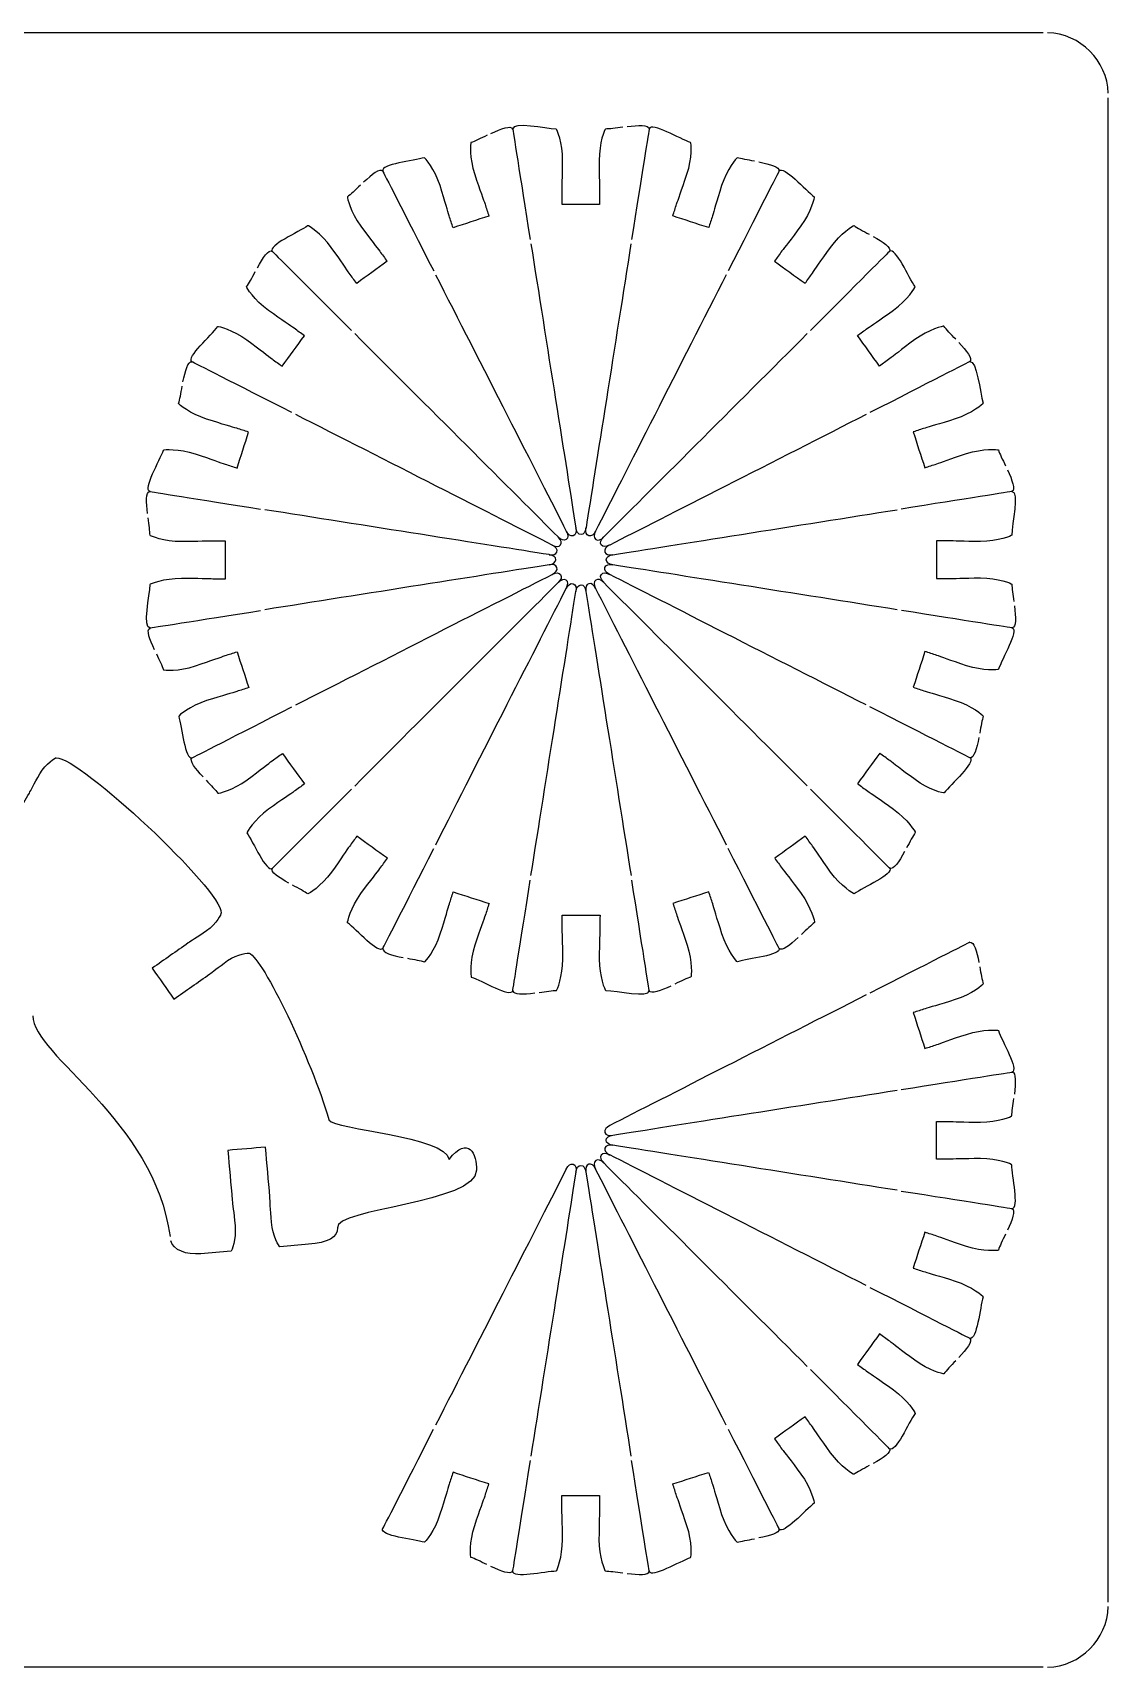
# Model space of a CAD drawing. Extents: x 185 to 405, y 96 to 364.
# Drawn here: x 320 to 405.5, y 233.7 to 363.7 of the extents above; entities that cross this region are included whole.
import ezdxf

# ---------------------------------------------------------------- set-up
doc = ezdxf.new("R2010")
doc.units = 0
doc.header["$MEASUREMENT"] = 0
doc.layers.add('DEFAULT', color=7, linetype='CONTINUOUS')

msp = doc.modelspace()

# ---------------------------------------------------------------- linework, layer by layer
at = {"layer": 'DEFAULT', "color": 1}
for points in [[(400.29, 363.67), (190.64, 363.67)], [(405.46, 238.84), (405.46, 358.5)], [(400.29, 233.67), (190.64, 233.67)]]:
    msp.add_lwpolyline(points, dxfattribs=at)
for points in [[(405.46, 358.85), (405.37, 361.47), (403.26, 363.58), (400.64, 363.67)], [(340.57, 333.46), (336.12, 335.73), (332.77, 337.43), (332.64, 337.5)], [(345.31, 303.52), (341.79, 299.99), (339.14, 297.34), (339.02, 297.22)], [(347.8, 290.85), (347.87, 290.98), (349.58, 294.33), (351.84, 298.78)], [(394.45, 291.33), (394.32, 291.27), (390.97, 289.56), (386.52, 287.29)], [(319.97, 285.49), (319.97, 282.36), (329.68, 277.15), (330.88, 267.93)], [(362.38, 273.3), (360.22, 269.06), (355.48, 259.77), (351.99, 252.92)], [(400.64, 233.67), (403.26, 233.76), (405.37, 235.87), (405.46, 238.5)]]:
    msp.add_open_spline(points, degree=3, dxfattribs=at)
for points, knots in [([(356.39, 355.65), (357.2, 356.03), (357.99, 356.34), (358.11, 356.01), (358.11, 356.01), (358.11, 356.01), (358.12, 356.01), (358.12, 356.01), (358.71, 352.25), (359.51, 347.22)], [0, 0, 0, 0, 1.01, 1.01, 1.01, 1.047402, 1.047402, 1.047402, 2.047402, 2.047402, 2.047402, 2.047402]), ([(366.87, 356.16), (366.32, 356.09), (365.79, 356.01), (365.49, 356.01), (365.43, 356.01), (364.99, 354.9), (364.99, 353.51), (364.99, 352.13), (365.03, 351.36), (365.03, 351.01), (365.03, 350.68), (365.03, 350.35), (365.03, 350.01), (364.03, 350.01), (363.04, 350.01), (362.04, 350.01), (362.04, 350.35), (362.04, 350.68), (362.04, 351.01), (362.04, 351.36), (362.09, 352.13), (362.09, 353.51), (362.09, 354.9), (361.64, 356.01), (361.58, 356.01), (360.72, 356.01), (358.12, 356.63), (358.11, 356.01)], [0, 0, 0, 0, 1.000546, 1.000546, 1.000546, 2.001091, 2.001091, 2.001091, 3.001637, 3.001637, 3.001637, 5.833181, 5.833181, 5.833181, 14.337819, 14.337819, 14.337819, 17.169363, 17.169363, 17.169363, 18.169909, 18.169909, 18.169909, 19.170454, 19.170454, 19.170454, 20.171, 20.171, 20.171, 20.171]), ([(367.22, 356.21), (368.1, 356.31), (368.94, 356.37), (368.96, 356.02), (368.96, 356.02), (368.96, 356.02), (368.97, 356.02), (368.97, 356.02), (368.37, 352.26), (367.57, 347.23)], [0, 0, 0, 0, 1, 1, 1, 1.052825, 1.052825, 1.052825, 2.052825, 2.052825, 2.052825, 2.052825]), ([(377.34, 353.45), (376.79, 353.55), (376.27, 353.64), (375.98, 353.73), (375.91, 353.73), (375.15, 352.81), (374.73, 351.51), (374.3, 350.2), (374.11, 349.45), (374, 349.12), (373.9, 348.8), (373.8, 348.48), (373.7, 348.17), (372.74, 348.48), (371.79, 348.79), (370.84, 349.1), (370.94, 349.41), (371.05, 349.73), (371.15, 350.04), (371.26, 350.37), (371.54, 351.09), (371.97, 352.41), (372.4, 353.72), (372.32, 354.92), (372.26, 354.94), (371.44, 355.21), (369.17, 356.59), (368.96, 356.02)], [0, 0, 0, 0, 1.001201, 1.001201, 1.001201, 2.002402, 2.002402, 2.002402, 3.003602, 3.003602, 3.003602, 5.832926, 5.832926, 5.832926, 14.350546, 14.350546, 14.350546, 17.184227, 17.184227, 17.184227, 18.185428, 18.185428, 18.185428, 19.186629, 19.186629, 19.186629, 20.18783, 20.18783, 20.18783, 20.18783]), ([(356.08, 355.51), (355.58, 355.27), (355.1, 355.03), (354.8, 354.93), (354.75, 354.92), (354.67, 353.72), (355.1, 352.4), (355.53, 351.09), (355.81, 350.37), (355.92, 350.04), (356.02, 349.72), (356.13, 349.41), (356.23, 349.09), (355.28, 348.78), (354.33, 348.47), (353.38, 348.16), (353.28, 348.48), (353.17, 348.8), (353.07, 349.11), (352.96, 349.44), (352.77, 350.19), (352.35, 351.51), (351.92, 352.82), (351.15, 353.75), (351.09, 353.73), (350.27, 353.46), (347.61, 353.24), (347.79, 352.66)], [0, 0, 0, 0, 1.000496, 1.000496, 1.000496, 2.000992, 2.000992, 2.000992, 3.001489, 3.001489, 3.001489, 5.830081, 5.830081, 5.830081, 14.328767, 14.328767, 14.328767, 17.161405, 17.161405, 17.161405, 18.161901, 18.161901, 18.161901, 19.162398, 19.162398, 19.162398, 20.162894, 20.162894, 20.162894, 20.162894]), ([(347.79, 352.66), (347.79, 352.66), (347.79, 352.66), (347.79, 352.66), (347.79, 352.65), (347.79, 352.65), (347.79, 352.65), (347.79, 352.65), (347.79, 352.65), (347.79, 352.66), (347.79, 352.66), (347.79, 352.66), (347.79, 352.66), (347.57, 352.93), (346.92, 352.39), (346.27, 351.78)], [0, 0, 0, 0, 0.01, 0.01, 0.01, 0.024866, 0.024866, 0.024866, 0.039008, 0.039008, 0.039008, 0.049008, 0.049008, 0.049008, 1.049008, 1.049008, 1.049008, 1.049008]), ([(347.79, 352.66), (347.79, 352.66), (349.52, 349.27), (351.84, 344.73), (351.84, 344.73), (351.84, 344.73), (351.84, 344.73)], [0, 0, 0, 0, 1, 1, 1, 1.01, 1.01, 1.01, 1.01]), ([(377.69, 353.39), (378.56, 353.22), (379.37, 353), (379.28, 352.67), (379.28, 352.67), (379.28, 352.66), (379.29, 352.66), (379.29, 352.66), (377.56, 349.27), (375.25, 344.73)], [0, 0, 0, 0, 1.01, 1.01, 1.01, 1.051, 1.051, 1.051, 2.051, 2.051, 2.051, 2.051]), ([(379.28, 352.67), (379.66, 353.15), (381.39, 351.13), (382.09, 350.62), (382.14, 350.59), (381.84, 349.42), (381.03, 348.31), (380.22, 347.19), (379.72, 346.59), (379.52, 346.31), (379.32, 346.04), (379.13, 345.77), (378.93, 345.5), (379.74, 344.91), (380.55, 344.33), (381.36, 343.74), (381.56, 344.01), (381.75, 344.28), (381.95, 344.55), (382.15, 344.83), (382.56, 345.48), (383.38, 346.6), (384.19, 347.72), (385.21, 348.36), (385.25, 348.33), (385.5, 348.15), (385.97, 347.9), (386.46, 347.64)], [0, 0, 0, 0, 1.001198, 1.001198, 1.001198, 2.002396, 2.002396, 2.002396, 3.003594, 3.003594, 3.003594, 5.835356, 5.835356, 5.835356, 14.343227, 14.343227, 14.343227, 17.174179, 17.174179, 17.174179, 18.175376, 18.175376, 18.175376, 19.176574, 19.176574, 19.176574, 20.177772, 20.177772, 20.177772, 20.177772]), ([(346.01, 351.55), (345.61, 351.16), (345.23, 350.79), (344.98, 350.61), (344.94, 350.58), (345.23, 349.41), (346.04, 348.29), (346.86, 347.18), (347.35, 346.58), (347.55, 346.3), (347.75, 346.03), (347.94, 345.76), (348.14, 345.49), (347.33, 344.9), (346.52, 344.32), (345.72, 343.73), (345.52, 344), (345.32, 344.27), (345.13, 344.54), (344.93, 344.82), (344.51, 345.47), (343.7, 346.59), (342.89, 347.71), (341.87, 348.35), (341.82, 348.32), (341.12, 347.8), (338.66, 346.77), (339.01, 346.27)], [0, 0, 0, 0, 1.000702, 1.000702, 1.000702, 2.001403, 2.001403, 2.001403, 3.002105, 3.002105, 3.002105, 5.832464, 5.832464, 5.832464, 14.329417, 14.329417, 14.329417, 17.165661, 17.165661, 17.165661, 18.166363, 18.166363, 18.166363, 19.167064, 19.167064, 19.167064, 20.167766, 20.167766, 20.167766, 20.167766]), ([(386.77, 347.47), (387.55, 347.04), (388.26, 346.58), (388.06, 346.29), (388.06, 346.29), (388.06, 346.29), (388.07, 346.28), (388.07, 346.28), (385.38, 343.59), (381.78, 339.99)], [0, 0, 0, 0, 1.019, 1.019, 1.019, 1.050932, 1.050932, 1.050932, 2.050932, 2.050932, 2.050932, 2.050932]), ([(337.83, 344.98), (338.26, 345.76), (338.72, 346.47), (339.01, 346.28), (339.01, 346.28), (341.71, 343.59), (345.31, 339.99)], [0, 0, 0, 0, 1.042454, 1.042454, 1.042454, 2.042454, 2.042454, 2.042454, 2.042454]), ([(359.57, 346.88), (360.77, 339.29), (362.4, 328.99), (363.14, 324.29), (363.19, 323.99), (363.14, 323.72), (362.92, 323.66), (362.73, 323.59), (362.54, 323.75), (362.4, 324), (362.4, 324), (362.4, 324), (362.39, 324.01), (362.39, 324.02), (362.38, 324.03), (362.38, 324.04)], [0, 0, 0, 0, 1, 1, 1, 2, 2, 2, 3.014142, 3.014142, 3.014142, 4.028284, 4.028284, 4.028284, 5.028284, 5.028284, 5.028284, 5.028284]), ([(367.52, 346.88), (366.32, 339.29), (364.7, 328.99), (363.95, 324.29), (363.94, 324.27), (363.94, 324.26), (363.94, 324.25), (363.94, 324.24), (363.94, 324.24), (363.94, 324.24), (363.88, 323.96), (363.75, 323.76), (363.55, 323.76), (363.32, 323.76), (363.19, 323.99), (363.14, 324.29)], [0, 0, 0, 0, 1, 1, 1, 2, 2, 2, 3, 3, 3, 4, 4, 4, 5, 5, 5, 5]), ([(393.34, 339.29), (392.95, 339.69), (392.58, 340.07), (392.4, 340.32), (392.37, 340.36), (391.2, 340.07), (390.08, 339.26), (388.97, 338.44), (388.37, 337.95), (388.09, 337.75), (387.82, 337.55), (387.55, 337.35), (387.28, 337.16), (386.69, 337.97), (386.11, 338.78), (385.52, 339.59), (385.79, 339.78), (386.06, 339.98), (386.33, 340.17), (386.61, 340.38), (387.26, 340.79), (388.38, 341.6), (389.5, 342.41), (390.14, 343.43), (390.11, 343.48), (389.59, 344.18), (388.57, 346.64), (388.06, 346.29)], [0, 0, 0, 0, 1.000942, 1.000942, 1.000942, 2.001885, 2.001885, 2.001885, 3.002827, 3.002827, 3.002827, 5.838944, 5.838944, 5.838944, 14.346042, 14.346042, 14.346042, 17.177082, 17.177082, 17.177082, 18.178024, 18.178024, 18.178024, 19.178967, 19.178967, 19.178967, 20.179909, 20.179909, 20.179909, 20.179909]), ([(332.63, 337.49), (332.16, 337.87), (334.17, 339.6), (334.67, 340.3), (334.71, 340.35), (335.88, 340.05), (337, 339.24), (338.11, 338.43), (338.71, 337.93), (338.99, 337.73), (339.26, 337.53), (339.53, 337.34), (339.8, 337.14), (340.38, 337.95), (340.97, 338.76), (341.56, 339.57), (341.29, 339.77), (341.02, 339.96), (340.75, 340.16), (340.47, 340.36), (339.82, 340.77), (338.7, 341.59), (337.58, 342.4), (336.94, 343.42), (336.97, 343.46), (337.15, 343.71), (337.4, 344.18), (337.66, 344.67)], [0, 0, 0, 0, 1.001439, 1.001439, 1.001439, 2.002878, 2.002878, 2.002878, 3.004316, 3.004316, 3.004316, 5.83676, 5.83676, 5.83676, 14.35315, 14.35315, 14.35315, 17.186181, 17.186181, 17.186181, 18.18762, 18.18762, 18.18762, 19.189059, 19.189059, 19.189059, 20.190498, 20.190498, 20.190498, 20.190498]), ([(351.99, 344.42), (355.48, 337.57), (360.22, 328.29), (362.38, 324.04), (362.39, 324.03), (362.39, 324.02), (362.4, 324.01), (362.4, 324), (362.4, 324), (362.4, 324), (362.52, 323.74), (362.54, 323.49), (362.37, 323.37), (362.2, 323.26), (361.99, 323.34), (361.79, 323.51), (361.78, 323.52), (361.77, 323.52), (361.76, 323.53), (361.75, 323.54), (361.74, 323.55), (361.73, 323.57)], [0, 0, 0, 0, 1, 1, 1, 2, 2, 2, 3.014142, 3.014142, 3.014142, 4.014142, 4.014142, 4.014142, 5.014142, 5.014142, 5.014142, 6.028284, 6.028284, 6.028284, 7.028284, 7.028284, 7.028284, 7.028284]), ([(375.09, 344.42), (371.6, 337.57), (366.88, 328.29), (364.71, 324.04), (364.71, 324.03), (364.7, 324.02), (364.7, 324.02), (364.56, 323.76), (364.37, 323.59), (364.16, 323.66), (363.97, 323.72), (363.91, 323.96), (363.94, 324.24), (363.94, 324.24), (363.94, 324.24), (363.94, 324.25), (363.94, 324.26), (363.94, 324.27), (363.94, 324.29)], [0, 0, 0, 0, 1.01, 1.01, 1.01, 2.01, 2.01, 2.01, 3.01, 3.01, 3.01, 4.01, 4.01, 4.01, 5.01, 5.01, 5.01, 6.01, 6.01, 6.01, 6.01]), ([(361.26, 322.92), (361.53, 322.78), (361.8, 322.75), (361.93, 322.93), (362.05, 323.1), (361.97, 323.31), (361.79, 323.51), (361.78, 323.52), (361.77, 323.52), (361.77, 323.53), (361.76, 323.54), (361.75, 323.55), (361.73, 323.57), (358.36, 326.94), (350.99, 334.31), (345.56, 339.74)], [0, 0, 0, 0, 1, 1, 1, 2, 2, 2, 3, 3, 3, 4, 4, 4, 5, 5, 5, 5]), ([(364.71, 324.04), (364.57, 323.77), (364.54, 323.51), (364.72, 323.37), (364.9, 323.24), (365.14, 323.35), (365.36, 323.57), (368.73, 326.94), (376.1, 334.31), (381.53, 339.74)], [0, 0, 0, 0, 1, 1, 1, 2, 2, 2, 3, 3, 3, 3]), ([(393.58, 339.03), (394.19, 338.38), (394.72, 337.73), (394.45, 337.51), (394.45, 337.51), (391.06, 335.78), (386.52, 333.46)], [0, 0, 0, 0, 1.037038, 1.037038, 1.037038, 2.037038, 2.037038, 2.037038, 2.037038]), ([(331.91, 335.9), (332.08, 336.76), (332.3, 337.58), (332.63, 337.49), (332.63, 337.5), (332.64, 337.49), (332.64, 337.5)], [0, 0, 0, 0, 1.026872, 1.026872, 1.026872, 2.039355, 2.039355, 2.039355, 2.039355]), ([(394.45, 337.51), (395.03, 337.68), (395.25, 335.03), (395.52, 334.21), (395.54, 334.15), (394.61, 333.38), (393.3, 332.96), (391.98, 332.53), (391.23, 332.34), (390.9, 332.23), (390.59, 332.13), (390.27, 332.03), (389.96, 331.92), (390.26, 330.97), (390.57, 330.02), (390.88, 329.07), (391.2, 329.17), (391.51, 329.28), (391.83, 329.38), (392.16, 329.49), (392.88, 329.77), (394.19, 330.2), (395.51, 330.62), (396.71, 330.54), (396.73, 330.49), (396.82, 330.2), (397.06, 329.72), (397.3, 329.22)], [0, 0, 0, 0, 1.001042, 1.001042, 1.001042, 2.002083, 2.002083, 2.002083, 3.003125, 3.003125, 3.003125, 5.832307, 5.832307, 5.832307, 14.344533, 14.344533, 14.344533, 17.177452, 17.177452, 17.177452, 18.178494, 18.178494, 18.178494, 19.179536, 19.179536, 19.179536, 20.180577, 20.180577, 20.180577, 20.180577]), ([(329.28, 327.17), (328.69, 327.36), (330.09, 329.65), (330.36, 330.47), (330.37, 330.53), (331.58, 330.61), (332.89, 330.18), (334.21, 329.75), (334.92, 329.47), (335.26, 329.36), (335.57, 329.26), (335.89, 329.15), (336.21, 329.05), (336.51, 330), (336.82, 330.95), (337.13, 331.91), (336.81, 332.01), (336.5, 332.11), (336.18, 332.21), (335.85, 332.32), (335.1, 332.51), (333.79, 332.94), (332.48, 333.36), (331.56, 334.12), (331.56, 334.19), (331.66, 334.48), (331.75, 335), (331.85, 335.55)], [0, 0, 0, 0, 1, 1, 1, 2, 2, 2, 3, 3, 3, 5.830283, 5.830283, 5.830283, 14.333958, 14.333958, 14.333958, 17.161148, 17.161148, 17.161148, 18.161148, 18.161148, 18.161148, 19.161148, 19.161148, 19.161148, 20.161148, 20.161148, 20.161148, 20.161148]), ([(361.01, 322.15), (361.31, 322.11), (361.57, 322.16), (361.64, 322.37), (361.71, 322.58), (361.53, 322.78), (361.26, 322.92), (357.02, 325.09), (347.73, 329.81), (340.88, 333.3)], [0, 0, 0, 0, 1, 1, 1, 2, 2, 2, 3, 3, 3, 3]), ([(386.21, 333.3), (379.36, 329.81), (370.08, 325.08), (365.83, 322.92), (365.82, 322.92), (365.82, 322.91), (365.8, 322.91), (365.54, 322.78), (365.29, 322.75), (365.16, 322.93), (365.03, 323.11), (365.14, 323.35), (365.36, 323.57)], [0, 0, 0, 0, 1.01, 1.01, 1.01, 3.01, 3.01, 3.01, 4.01, 4.01, 4.01, 5.01, 5.01, 5.01, 5.01]), ([(397.44, 328.91), (397.82, 328.1), (398.13, 327.31), (397.8, 327.18), (397.8, 327.18), (394.04, 326.59), (389.01, 325.79)], [0, 0, 0, 0, 1.038008, 1.038008, 1.038008, 2.038008, 2.038008, 2.038008, 2.038008]), ([(329.09, 325.43), (328.99, 326.31), (328.93, 327.15), (329.28, 327.17), (329.28, 327.17), (329.28, 327.17), (329.28, 327.18), (329.28, 327.18), (333.04, 326.58), (338.08, 325.78)], [0, 0, 0, 0, 1, 1, 1, 1.052259, 1.052259, 1.052259, 2.052259, 2.052259, 2.052259, 2.052259]), ([(397.8, 327.19), (398.42, 327.19), (397.8, 324.58), (397.8, 323.72), (397.8, 323.66), (396.69, 323.21), (395.3, 323.21), (393.92, 323.21), (393.15, 323.26), (392.8, 323.26), (392.47, 323.26), (392.14, 323.26), (391.8, 323.26), (391.8, 322.26), (391.8, 321.26), (391.8, 320.26), (392.14, 320.26), (392.47, 320.26), (392.8, 320.26), (393.15, 320.26), (393.92, 320.31), (395.3, 320.31), (396.69, 320.31), (397.8, 319.86), (397.8, 319.81), (397.8, 319.51), (397.88, 318.98), (397.95, 318.43)], [0, 0, 0, 0, 1, 1, 1, 2, 2, 2, 3, 3, 3, 5.829, 5.829, 5.829, 14.329, 14.329, 14.329, 17.158, 17.158, 17.158, 18.158, 18.158, 18.158, 19.158, 19.158, 19.158, 20.158, 20.158, 20.158, 20.158]), ([(329.29, 316.32), (328.67, 316.34), (329.29, 318.93), (329.29, 319.79), (329.29, 319.85), (330.41, 320.29), (331.79, 320.29), (333.17, 320.29), (333.94, 320.25), (334.29, 320.25), (334.62, 320.25), (334.96, 320.25), (335.29, 320.25), (335.29, 321.25), (335.29, 322.24), (335.29, 323.24), (334.96, 323.24), (334.62, 323.24), (334.29, 323.24), (333.94, 323.24), (333.17, 323.2), (331.79, 323.2), (330.41, 323.2), (329.29, 323.64), (329.29, 323.7), (329.29, 324.01), (329.21, 324.53), (329.14, 325.08)], [0, 0, 0, 0, 1.000992, 1.000992, 1.000992, 2.001984, 2.001984, 2.001984, 3.002976, 3.002976, 3.002976, 5.835784, 5.835784, 5.835784, 14.344216, 14.344216, 14.344216, 17.177024, 17.177024, 17.177024, 18.178016, 18.178016, 18.178016, 19.179008, 19.179008, 19.179008, 20.18, 20.18, 20.18, 20.18]), ([(361.01, 321.35), (361.31, 321.4), (361.55, 321.53), (361.55, 321.76), (361.55, 321.97), (361.33, 322.09), (361.06, 322.15), (361.04, 322.15), (361.03, 322.15), (361.01, 322.16), (356.31, 322.91), (346.01, 324.53), (338.42, 325.73)], [0, 0, 0, 0, 1, 1, 1, 2, 2, 2, 3, 3, 3, 4, 4, 4, 4]), ([(365.83, 322.92), (365.82, 322.92), (365.82, 322.91), (365.8, 322.91), (365.55, 322.77), (365.38, 322.58), (365.45, 322.37), (365.51, 322.17), (365.75, 322.11), (366.04, 322.15), (366.05, 322.15), (366.06, 322.15), (366.08, 322.15), (370.79, 322.9), (381.08, 324.53), (388.67, 325.73)], [0, 0, 0, 0, 2, 2, 2, 3, 3, 3, 4, 4, 4, 5, 5, 5, 6, 6, 6, 6]), ([(361.26, 320.59), (361.53, 320.73), (361.71, 320.92), (361.64, 321.14), (361.57, 321.35), (361.31, 321.4), (361.01, 321.35), (356.3, 320.61), (346.01, 318.98), (338.42, 317.78)], [0, 0, 0, 0, 1, 1, 1, 2, 2, 2, 3, 3, 3, 3]), ([(386.21, 310.21), (379.36, 313.69), (370.08, 318.42), (365.83, 320.59), (365.82, 320.59), (365.81, 320.6), (365.8, 320.61), (365.55, 320.74), (365.38, 320.93), (365.45, 321.14), (365.52, 321.35), (365.78, 321.4), (366.08, 321.35)], [0, 0, 0, 0, 1, 1, 1, 2.01, 2.01, 2.01, 3.01, 3.01, 3.01, 4.01, 4.01, 4.01, 4.01]), ([(388.67, 317.78), (381.08, 318.98), (370.79, 320.61), (366.08, 321.35), (365.78, 321.4), (365.55, 321.53), (365.55, 321.76), (365.55, 321.98), (365.78, 322.11), (366.08, 322.16)], [0, 0, 0, 0, 1, 1, 1, 2, 2, 2, 3, 3, 3, 3]), ([(340.88, 310.21), (347.73, 313.69), (357.01, 318.43), (361.26, 320.59), (361.27, 320.6), (361.28, 320.61), (361.3, 320.61), (361.56, 320.73), (361.8, 320.75), (361.93, 320.58), (362.06, 320.4), (361.95, 320.16), (361.73, 319.94)], [0, 0, 0, 0, 1, 1, 1, 2, 2, 2, 3, 3, 3, 4, 4, 4, 4]), ([(362.38, 319.47), (362.52, 319.74), (362.55, 320.01), (362.37, 320.14), (362.19, 320.26), (361.96, 320.16), (361.75, 319.96), (361.74, 319.95), (361.74, 319.95), (361.73, 319.94), (358.36, 316.57), (350.99, 309.2), (345.56, 303.76)], [0, 0, 0, 0, 1, 1, 1, 2, 2, 2, 3.01, 3.01, 3.01, 4.01, 4.01, 4.01, 4.01]), ([(352, 299.09), (355.48, 305.94), (360.21, 315.23), (362.38, 319.47), (362.38, 319.48), (362.39, 319.49), (362.4, 319.5), (362.53, 319.76), (362.72, 319.92), (362.93, 319.85), (363.14, 319.78), (363.19, 319.52), (363.14, 319.22)], [0, 0, 0, 0, 1, 1, 1, 2.009, 2.009, 2.009, 3.009, 3.009, 3.009, 4.009, 4.009, 4.009, 4.009]), ([(364.71, 319.47), (364.57, 319.74), (364.38, 319.92), (364.16, 319.85), (363.97, 319.79), (363.91, 319.56), (363.94, 319.28), (363.94, 319.28), (363.94, 319.27), (363.94, 319.27), (363.94, 319.25), (363.94, 319.24), (363.94, 319.22), (364.69, 314.51), (366.32, 304.22), (367.53, 296.63)], [0, 0, 0, 0, 1, 1, 1, 2, 2, 2, 3, 3, 3, 4, 4, 4, 5, 5, 5, 5]), ([(365.36, 319.94), (365.14, 320.16), (364.9, 320.27), (364.72, 320.14), (364.54, 320.01), (364.57, 319.74), (364.71, 319.47), (366.87, 315.22), (371.6, 305.94), (375.09, 299.09)], [0, 0, 0, 0, 1, 1, 1, 2, 2, 2, 3, 3, 3, 3]), ([(381.53, 303.77), (376.1, 309.2), (368.73, 316.57), (365.36, 319.94), (365.34, 319.96), (365.32, 319.98), (365.31, 320), (365.13, 320.2), (365.04, 320.42), (365.17, 320.58), (365.3, 320.76), (365.56, 320.73), (365.83, 320.59)], [0, 0, 0, 0, 1.01, 1.01, 1.01, 2.01, 2.01, 2.01, 3.01, 3.01, 3.01, 4.01, 4.01, 4.01, 4.01]), ([(359.57, 296.63), (360.77, 304.22), (362.4, 314.52), (363.14, 319.22), (363.19, 319.52), (363.32, 319.76), (363.55, 319.76), (363.75, 319.76), (363.88, 319.55), (363.94, 319.28), (363.94, 319.28), (363.94, 319.27), (363.94, 319.27), (363.94, 319.25), (363.94, 319.24), (363.95, 319.22)], [0, 0, 0, 0, 1, 1, 1, 2, 2, 2, 3, 3, 3, 4, 4, 4, 5, 5, 5, 5]), ([(329.64, 314.6), (329.27, 315.41), (328.96, 316.19), (329.29, 316.32), (329.29, 316.32), (329.29, 316.32), (329.28, 316.33), (329.28, 316.33), (333.04, 316.92), (338.08, 317.72)], [0, 0, 0, 0, 1.019, 1.019, 1.019, 1.061426, 1.061426, 1.061426, 2.061426, 2.061426, 2.061426, 2.061426]), ([(398, 318.08), (398.1, 317.2), (398.16, 316.36), (397.81, 316.34), (397.81, 316.34), (397.81, 316.34), (397.81, 316.33), (397.81, 316.33), (394.05, 316.93), (389.02, 317.72)], [0, 0, 0, 0, 1, 1, 1, 1.051361, 1.051361, 1.051361, 2.051361, 2.051361, 2.051361, 2.051361]), ([(397.81, 316.34), (398.39, 316.15), (397, 313.86), (396.74, 313.04), (396.71, 312.98), (395.51, 312.9), (394.2, 313.33), (392.88, 313.76), (392.16, 314.04), (391.84, 314.15), (391.52, 314.25), (391.2, 314.35), (390.89, 314.46), (390.58, 313.51), (390.27, 312.56), (389.96, 311.61), (390.27, 311.5), (390.59, 311.4), (390.91, 311.3), (391.24, 311.19), (391.99, 311), (393.3, 310.57), (394.6, 310.15), (395.52, 309.39), (395.52, 309.32), (395.43, 309.03), (395.34, 308.51), (395.24, 307.96)], [0, 0, 0, 0, 1, 1, 1, 2, 2, 2, 3, 3, 3, 5.827189, 5.827189, 5.827189, 14.324442, 14.324442, 14.324442, 17.15068, 17.15068, 17.15068, 18.15068, 18.15068, 18.15068, 19.15068, 19.15068, 19.15068, 20.15068, 20.15068, 20.15068, 20.15068]), ([(257.96, 267.6), (257.8, 266.72), (257.26, 266.5), (255.19, 266.68), (248.51, 267.26), (241.84, 267.85), (235.17, 268.43), (233.94, 271.9), (245.01, 270.33), (246.16, 272.83), (247.21, 275.11), (245.3, 278.04), (246.16, 278.95), (246.18, 279.01), (247.07, 279.16), (247.98, 278.83), (248.89, 278.5), (249.38, 278.26), (249.61, 278.18), (250.7, 277.79), (251.8, 277.39), (252.89, 276.99), (253.24, 277.93), (253.58, 278.87), (253.92, 279.81), (252.82, 280.21), (251.73, 280.6), (250.63, 281), (250.41, 281.08), (249.88, 281.22), (248.97, 281.55), (248.06, 281.88), (247.47, 282.57), (247.5, 282.63), (247.08, 284.42), (255.63, 297.68), (257.42, 297.89), (257.46, 297.93), (258.33, 297.69), (259.01, 297.01), (259.7, 296.32), (260.05, 295.91), (260.22, 295.74), (261.04, 294.91), (261.87, 294.09), (262.69, 293.27), (263.4, 293.97), (264.11, 294.68), (264.81, 295.39), (263.99, 296.21), (263.16, 297.04), (262.34, 297.86), (262.17, 298.03), (261.75, 298.38), (261.06, 299.06), (260.38, 299.75), (260.14, 300.61), (260.18, 300.65), (260.55, 302.46), (273.9, 310.97), (275.62, 310.42), (275.67, 310.44), (276.36, 309.86), (276.69, 308.95), (277.02, 308.04), (277.16, 307.51), (277.24, 307.29), (277.64, 306.19), (278.04, 305.1), (278.44, 304), (279.38, 304.34), (280.32, 304.68), (281.26, 305.03), (280.86, 306.12), (280.46, 307.22), (280.06, 308.31), (279.98, 308.54), (279.75, 309.03), (279.41, 309.94), (279.08, 310.85), (279.23, 311.74), (279.29, 311.76), (280.4, 313.23), (296.05, 315.19), (297.37, 313.96), (297.42, 313.96), (297.8, 313.14), (297.71, 312.17), (297.63, 311.21), (297.53, 310.67), (297.51, 310.44), (297.41, 309.27), (297.31, 308.11), (297.21, 306.95), (298.2, 306.86), (299.2, 306.78), (300.2, 306.69), (300.3, 307.85), (300.4, 309.01), (300.5, 310.17), (300.52, 310.41), (300.52, 310.96), (300.6, 311.92), (300.69, 312.88), (301.2, 313.62), (301.26, 313.62), (302.89, 314.48), (317.8, 309.62), (318.46, 307.95), (318.51, 307.93), (318.5, 307.02), (318.02, 306.18), (317.54, 305.34), (317.22, 304.9), (317.1, 304.69), (316.52, 303.68), (315.94, 302.67), (315.36, 301.66), (316.22, 301.16), (317.09, 300.66), (317.95, 300.17), (318.53, 301.18), (319.12, 302.19), (319.7, 303.2), (319.82, 303.4), (320.05, 303.9), (320.53, 304.73), (321.02, 305.57), (321.79, 306.03), (321.84, 306), (323.68, 306.09), (335.05, 295.46), (334.94, 293.66), (334.97, 293.62), (334.59, 292.8), (333.79, 292.24), (333, 291.69), (332.53, 291.42), (332.33, 291.28), (331.38, 290.61), (330.42, 289.94), (329.47, 289.27), (330.04, 288.45), (330.61, 287.63), (331.19, 286.81), (332.14, 287.48), (333.1, 288.15), (334.05, 288.82), (334.25, 288.96), (334.67, 289.31), (335.46, 289.87), (336.25, 290.42), (337.15, 290.51), (337.18, 290.46), (338.27, 290.06), (342.14, 281.97), (343.5, 277.24), (343.5, 277.23), (343.5, 277.21), (343.51, 277.2), (343.93, 276.44), (352.77, 275.91), (353.06, 274.06), (354.61, 276.04), (355.25, 274.47), (355.25, 273.2), (355.25, 270.61), (343.93, 270.12), (344.19, 268.63), (344.26, 267.87), (343.38, 267.43), (341.9, 267.31), (341.14, 267.24), (340.38, 267.18), (339.62, 267.11), (339.56, 267.11), (339.04, 267.96), (338.94, 269.06), (338.85, 270.16), (338.84, 270.78), (338.82, 271.06), (338.7, 272.39), (338.59, 273.71), (338.47, 275.04), (337.47, 274.95), (336.48, 274.87), (335.48, 274.78), (335.6, 273.45), (335.71, 272.12), (335.83, 270.8), (335.85, 270.52), (335.95, 269.91), (336.05, 268.81), (336.15, 267.7), (335.78, 266.77), (335.73, 266.77), (334.93, 266.7), (334.12, 266.63), (333.32, 266.56), (332.17, 266.46), (331.16, 266.85), (330.94, 267.58)], [0, 0, 0, 0, 1, 1, 1, 57.966429, 57.966429, 57.966429, 58.966429, 58.966429, 58.966429, 59.966429, 59.966429, 59.966429, 60.966429, 60.966429, 60.966429, 61.966429, 61.966429, 61.966429, 71.884154, 71.884154, 71.884154, 80.387577, 80.387577, 80.387577, 90.314018, 90.314018, 90.314018, 91.314018, 91.314018, 91.314018, 92.314018, 92.314018, 92.314018, 93.314018, 93.314018, 93.314018, 94.314018, 94.314018, 94.314018, 95.314018, 95.314018, 95.314018, 105.227655, 105.227655, 105.227655, 113.733445, 113.733445, 113.733445, 123.6478, 123.6478, 123.6478, 124.6478, 124.6478, 124.6478, 125.6478, 125.6478, 125.6478, 126.6478, 126.6478, 126.6478, 127.6478, 127.6478, 127.6478, 128.6478, 128.6478, 128.6478, 138.569889, 138.569889, 138.569889, 147.064259, 147.064259, 147.064259, 156.980703, 156.980703, 156.980703, 157.980703, 157.980703, 157.980703, 158.980703, 158.980703, 158.980703, 159.980703, 159.980703, 159.980703, 160.980703, 160.980703, 160.980703, 161.980703, 161.980703, 161.980703, 171.898061, 171.898061, 171.898061, 180.400326, 180.400326, 180.400326, 190.316688, 190.316688, 190.316688, 191.316688, 191.316688, 191.316688, 192.316688, 192.316688, 192.316688, 193.316688, 193.316688, 193.316688, 194.316688, 194.316688, 194.316688, 195.316688, 195.316688, 195.316688, 205.230849, 205.230849, 205.230849, 213.725299, 213.725299, 213.725299, 223.640328, 223.640328, 223.640328, 224.640328, 224.640328, 224.640328, 225.640328, 225.640328, 225.640328, 226.640328, 226.640328, 226.640328, 227.640328, 227.640328, 227.640328, 228.640328, 228.640328, 228.640328, 238.559842, 238.559842, 238.559842, 247.060439, 247.060439, 247.060439, 256.981591, 256.981591, 256.981591, 257.981591, 257.981591, 257.981591, 258.981591, 258.981591, 258.981591, 259.981591, 259.981591, 259.981591, 260.981591, 260.981591, 260.981591, 261.981591, 261.981591, 261.981591, 262.981591, 262.981591, 262.981591, 263.981591, 263.981591, 263.981591, 264.981591, 264.981591, 264.981591, 271.475867, 271.475867, 271.475867, 272.475867, 272.475867, 272.475867, 273.475867, 273.475867, 273.475867, 284.809403, 284.809403, 284.809403, 293.311754, 293.311754, 293.311754, 304.646073, 304.646073, 304.646073, 305.646073, 305.646073, 305.646073, 306.646073, 306.646073, 306.646073, 313.501423, 313.501423, 313.501423, 314.501423, 314.501423, 314.501423, 314.501423]), ([(329.8, 314.28), (330.03, 313.78), (330.27, 313.31), (330.36, 313.01), (330.38, 312.96), (331.58, 312.88), (332.9, 313.31), (334.21, 313.74), (334.93, 314.02), (335.26, 314.13), (335.58, 314.23), (335.89, 314.34), (336.21, 314.44), (336.52, 313.49), (336.83, 312.54), (337.14, 311.59), (336.82, 311.48), (336.5, 311.38), (336.19, 311.28), (335.86, 311.17), (335.11, 310.98), (333.79, 310.55), (332.48, 310.13), (331.55, 309.36), (331.57, 309.3), (331.84, 308.47), (332.06, 305.81), (332.65, 306)], [0, 0, 0, 0, 1, 1, 1, 2, 2, 2, 3, 3, 3, 5.828141, 5.828141, 5.828141, 14.325393, 14.325393, 14.325393, 17.155676, 17.155676, 17.155676, 18.155676, 18.155676, 18.155676, 19.155676, 19.155676, 19.155676, 20.155676, 20.155676, 20.155676, 20.155676]), ([(332.64, 306), (332.64, 306), (332.64, 306), (332.64, 306), (332.79, 306.08), (336.13, 307.78), (340.57, 310.05)], [0, 0, 0, 0, 0.01, 0.01, 0.01, 1.01, 1.01, 1.01, 1.01]), ([(395.18, 307.62), (395.01, 306.75), (394.79, 305.93), (394.46, 306.01), (394.46, 306.01), (394.46, 306.01), (394.45, 306.01), (394.45, 306.01), (391.06, 307.74), (386.52, 310.05)], [0, 0, 0, 0, 1, 1, 1, 1.04, 1.04, 1.04, 2.04, 2.04, 2.04, 2.04]), ([(333.51, 304.48), (332.91, 305.13), (332.37, 305.78), (332.64, 306), (332.64, 306), (332.64, 306), (332.64, 306), (332.64, 306), (332.64, 306), (332.65, 306), (332.65, 306), (332.65, 306), (332.65, 306), (332.64, 306), (332.64, 306), (332.64, 306)], [0, 0, 0, 0, 1, 1, 1, 1.009, 1.009, 1.009, 1.019, 1.019, 1.019, 1.028, 1.028, 1.028, 1.042142, 1.042142, 1.042142, 1.042142]), ([(333.75, 304.22), (334.13, 303.82), (334.51, 303.44), (334.69, 303.19), (334.72, 303.15), (335.89, 303.44), (337.01, 304.25), (338.12, 305.07), (338.72, 305.56), (339, 305.76), (339.27, 305.96), (339.54, 306.15), (339.81, 306.35), (340.4, 305.54), (340.98, 304.73), (341.57, 303.93), (341.3, 303.73), (341.03, 303.53), (340.76, 303.34), (340.48, 303.14), (339.83, 302.72), (338.71, 301.91), (337.59, 301.09), (336.95, 300.08), (336.99, 300.03), (337.49, 299.33), (338.53, 296.86), (339.03, 297.22)], [0, 0, 0, 0, 1, 1, 1, 2, 2, 2, 3, 3, 3, 5.820284, 5.820284, 5.820284, 14.31716, 14.31716, 14.31716, 17.151414, 17.151414, 17.151414, 18.151414, 18.151414, 18.151414, 19.151414, 19.151414, 19.151414, 20.151414, 20.151414, 20.151414, 20.151414]), ([(394.46, 306.02), (394.96, 305.65), (392.93, 303.91), (392.42, 303.21), (392.38, 303.16), (391.21, 303.46), (390.1, 304.27), (388.97, 305.08), (388.38, 305.58), (388.1, 305.78), (387.83, 305.97), (387.56, 306.17), (387.29, 306.37), (386.71, 305.56), (386.12, 304.75), (385.53, 303.94), (385.8, 303.75), (386.07, 303.55), (386.34, 303.35), (386.62, 303.15), (387.27, 302.73), (388.39, 301.92), (389.51, 301.11), (390.15, 300.09), (390.12, 300.05), (389.94, 299.8), (389.69, 299.33), (389.43, 298.84)], [0, 0, 0, 0, 1, 1, 1, 2, 2, 2, 3, 3, 3, 5.826988, 5.826988, 5.826988, 14.331951, 14.331951, 14.331951, 17.161135, 17.161135, 17.161135, 18.161135, 18.161135, 18.161135, 19.161135, 19.161135, 19.161135, 20.161135, 20.161135, 20.161135, 20.161135]), ([(389.26, 298.54), (388.83, 297.76), (388.37, 297.04), (388.08, 297.24), (388.08, 297.24), (388.08, 297.24), (388.07, 297.23), (388.07, 297.23), (385.38, 299.92), (381.78, 303.52)], [0, 0, 0, 0, 2.009, 2.009, 2.009, 2.041847, 2.041847, 2.041847, 3.041847, 3.041847, 3.041847, 3.041847]), ([(347.81, 290.84), (347.45, 290.34), (345.7, 292.37), (345, 292.88), (344.95, 292.92), (345.25, 294.09), (346.06, 295.21), (346.87, 296.32), (347.37, 296.92), (347.57, 297.2), (347.76, 297.47), (347.96, 297.74), (348.16, 298.01), (347.35, 298.59), (346.54, 299.18), (345.73, 299.77), (345.54, 299.5), (345.34, 299.23), (345.14, 298.96), (344.94, 298.68), (344.52, 298.03), (343.71, 296.91), (342.9, 295.79), (341.88, 295.15), (341.84, 295.18), (341.59, 295.36), (341.12, 295.61), (340.63, 295.87)], [0, 0, 0, 0, 1, 1, 1, 2, 2, 2, 3, 3, 3, 5.835063, 5.835063, 5.835063, 14.340026, 14.340026, 14.340026, 17.16921, 17.16921, 17.16921, 18.16921, 18.16921, 18.16921, 19.16921, 19.16921, 19.16921, 20.16921, 20.16921, 20.16921, 20.16921]), ([(388.08, 297.24), (388.44, 296.74), (385.97, 295.7), (385.27, 295.19), (385.22, 295.16), (384.2, 295.8), (383.39, 296.92), (382.58, 298.04), (382.17, 298.69), (381.96, 298.97), (381.77, 299.24), (381.57, 299.51), (381.38, 299.78), (380.57, 299.19), (379.76, 298.6), (378.95, 298.02), (379.14, 297.75), (379.34, 297.48), (379.54, 297.21), (379.74, 296.93), (380.23, 296.33), (381.05, 295.22), (381.86, 294.1), (382.15, 292.93), (382.11, 292.9), (381.86, 292.72), (381.48, 292.35), (381.08, 291.96)], [0, 0, 0, 0, 1, 1, 1, 2, 2, 2, 3, 3, 3, 5.827564, 5.827564, 5.827564, 14.333337, 14.333337, 14.333337, 17.167373, 17.167373, 17.167373, 18.167373, 18.167373, 18.167373, 19.167373, 19.167373, 19.167373, 20.167373, 20.167373, 20.167373, 20.167373]), ([(380.82, 291.72), (380.17, 291.12), (379.52, 290.58), (379.3, 290.85), (379.3, 290.85), (377.56, 294.24), (375.25, 298.78)], [0, 0, 0, 0, 1.04788, 1.04788, 1.04788, 2.04788, 2.04788, 2.04788, 2.04788]), ([(340.32, 296.04), (339.54, 296.47), (338.83, 296.93), (339.02, 297.22), (339.02, 297.22), (339.02, 297.22), (339.02, 297.22), (339.03, 297.22), (339.03, 297.22), (339.03, 297.22), (339.03, 297.22), (339.03, 297.22), (339.03, 297.22), (339.03, 297.22), (339.03, 297.22), (339.02, 297.22), (339.02, 297.22), (339.02, 297.22), (339.02, 297.22)], [0, 0, 0, 0, 1, 1, 1, 1.01, 1.01, 1.01, 1.021, 1.021, 1.021, 1.031, 1.031, 1.031, 1.042, 1.042, 1.042, 1.051, 1.051, 1.051, 1.051]), ([(349.75, 290.06), (350.3, 289.96), (350.82, 289.87), (351.11, 289.77), (351.18, 289.77), (351.94, 290.69), (352.36, 292), (352.79, 293.31), (352.98, 294.06), (353.09, 294.39), (353.19, 294.71), (353.29, 295.02), (353.4, 295.34), (354.35, 295.03), (355.3, 294.72), (356.25, 294.42), (356.14, 294.1), (356.04, 293.78), (355.94, 293.47), (355.83, 293.13), (355.55, 292.42), (355.12, 291.1), (354.69, 289.79), (354.77, 288.58), (354.83, 288.57), (355.65, 288.3), (357.94, 286.9), (358.13, 287.49)], [0, 0, 0, 0, 1, 1, 1, 2, 2, 2, 3, 3, 3, 5.826882, 5.826882, 5.826882, 14.320736, 14.320736, 14.320736, 17.149521, 17.149521, 17.149521, 18.149521, 18.149521, 18.149521, 19.149521, 19.149521, 19.149521, 20.149521, 20.149521, 20.149521, 20.149521]), ([(358.13, 287.49), (358.13, 287.49), (358.12, 287.49), (358.12, 287.49), (358.12, 287.49), (358.13, 287.5), (358.13, 287.5), (358.15, 287.65), (358.74, 291.36), (359.51, 296.28)], [0, 0, 0, 0, 0.01, 0.01, 0.01, 0.024142, 0.024142, 0.024142, 1.024142, 1.024142, 1.024142, 1.024142]), ([(370.7, 287.85), (369.89, 287.48), (369.1, 287.17), (368.97, 287.49), (368.97, 287.49), (368.38, 291.25), (367.58, 296.28)], [0, 0, 0, 0, 1.046503, 1.046503, 1.046503, 2.046503, 2.046503, 2.046503, 2.046503]), ([(379.3, 290.86), (379.49, 290.27), (376.82, 290.05), (376, 289.78), (375.94, 289.76), (375.17, 290.69), (374.75, 292), (374.32, 293.32), (374.13, 294.07), (374.02, 294.4), (373.92, 294.71), (373.81, 295.03), (373.71, 295.35), (372.76, 295.04), (371.81, 294.73), (370.86, 294.42), (370.96, 294.1), (371.07, 293.79), (371.17, 293.47), (371.27, 293.14), (371.56, 292.42), (371.99, 291.11), (372.41, 289.79), (372.34, 288.59), (372.28, 288.57), (371.99, 288.48), (371.52, 288.24), (371.01, 288.01)], [0, 0, 0, 0, 1, 1, 1, 2, 2, 2, 3, 3, 3, 5.827806, 5.827806, 5.827806, 14.333307, 14.333307, 14.333307, 17.16359, 17.16359, 17.16359, 18.16359, 18.16359, 18.16359, 19.16359, 19.16359, 19.16359, 20.16359, 20.16359, 20.16359, 20.16359]), ([(360.22, 287.35), (360.77, 287.42), (361.29, 287.5), (361.6, 287.5), (361.66, 287.5), (362.1, 288.62), (362.1, 290), (362.1, 291.38), (362.05, 292.15), (362.06, 292.5), (362.06, 292.83), (362.06, 293.17), (362.06, 293.5), (363.06, 293.5), (364.06, 293.5), (365.06, 293.5), (365.05, 293.17), (365.05, 292.83), (365.05, 292.5), (365.05, 292.15), (365, 291.38), (365, 290), (365, 288.62), (365.45, 287.5), (365.51, 287.5), (366.38, 287.5), (368.97, 286.88), (368.98, 287.5)], [0, 0, 0, 0, 1.049613, 1.049613, 1.049613, 2.099226, 2.099226, 2.099226, 3.148839, 3.148839, 3.148839, 6.117144, 6.117144, 6.117144, 15.038855, 15.038855, 15.038855, 18.007179, 18.007179, 18.007179, 19.056792, 19.056792, 19.056792, 20.106405, 20.106405, 20.106405, 21.156018, 21.156018, 21.156018, 21.156018]), ([(394.45, 291.33), (394.45, 291.33), (394.45, 291.33), (394.45, 291.33), (394.45, 291.33), (394.45, 291.33), (394.45, 291.33), (394.79, 291.43), (395, 290.61), (395.18, 289.73)], [0, 0, 0, 0, 0.014142, 0.014142, 0.014142, 0.024142, 0.024142, 0.024142, 1.024142, 1.024142, 1.024142, 1.024142]), ([(347.8, 290.84), (347.8, 290.85), (347.8, 290.85), (347.8, 290.85), (347.81, 290.85), (347.81, 290.85), (347.81, 290.85), (347.81, 290.85), (347.81, 290.84), (347.81, 290.84), (347.71, 290.51), (348.53, 290.29), (349.41, 290.12)], [0, 0, 0, 0, 0.014142, 0.014142, 0.014142, 0.024142, 0.024142, 0.024142, 0.044142, 0.044142, 0.044142, 1.044142, 1.044142, 1.044142, 1.044142]), ([(395.24, 289.38), (395.34, 288.84), (395.43, 288.32), (395.53, 288.02), (395.53, 287.96), (394.6, 287.2), (393.3, 286.77), (391.98, 286.35), (391.24, 286.15), (390.9, 286.05), (390.59, 285.94), (390.27, 285.84), (389.96, 285.74), (390.27, 284.79), (390.58, 283.84), (390.88, 282.89), (391.2, 282.99), (391.52, 283.09), (391.83, 283.19), (392.16, 283.3), (392.88, 283.59), (394.2, 284.01), (395.51, 284.44), (396.71, 284.36), (396.73, 284.31), (397, 283.48), (398.39, 281.19), (397.8, 281)], [0, 0, 0, 0, 1, 1, 1, 2, 2, 2, 3, 3, 3, 5.821092, 5.821092, 5.821092, 14.315255, 14.315255, 14.315255, 17.143088, 17.143088, 17.143088, 18.143088, 18.143088, 18.143088, 19.143088, 19.143088, 19.143088, 20.143088, 20.143088, 20.143088, 20.143088]), ([(358.13, 287.5), (358.13, 287.5), (358.13, 287.49), (358.13, 287.49), (358.13, 287.49), (358.13, 287.49), (358.13, 287.49), (358.14, 287.14), (358.99, 287.2), (359.87, 287.3)], [0, 0, 0, 0, 0.01, 0.01, 0.01, 0.02, 0.02, 0.02, 1.02, 1.02, 1.02, 1.02]), ([(386.21, 287.14), (379.36, 283.65), (370.07, 278.92), (365.83, 276.75), (365.56, 276.62), (365.38, 276.42), (365.44, 276.2), (365.52, 276), (365.78, 275.94), (366.08, 275.99)], [0, 0, 0, 0, 1, 1, 1, 2, 2, 2, 3, 3, 3, 3]), ([(389.01, 279.62), (394.04, 280.42), (397.8, 281.01), (397.8, 281.01), (397.8, 281.01), (397.81, 281.01), (397.81, 281.01), (398.15, 280.98), (398.1, 280.14), (398, 279.26)], [0, 0, 0, 0, 1.021471, 1.021471, 1.021471, 1.050471, 1.050471, 1.050471, 2.050471, 2.050471, 2.050471, 2.050471]), ([(366.08, 275.18), (365.78, 275.23), (365.54, 275.36), (365.54, 275.59), (365.54, 275.81), (365.78, 275.94), (366.08, 275.99), (370.78, 276.74), (381.08, 278.37), (388.67, 279.57)], [0, 0, 0, 0, 1, 1, 1, 2, 2, 2, 3, 3, 3, 3]), ([(397.8, 270.15), (398.42, 270.15), (397.8, 272.76), (397.8, 273.63), (397.8, 273.69), (396.68, 274.13), (395.3, 274.13), (393.92, 274.13), (393.14, 274.08), (392.8, 274.08), (392.47, 274.08), (392.13, 274.08), (391.8, 274.08), (391.8, 275.08), (391.8, 276.08), (391.8, 277.08), (392.13, 277.08), (392.47, 277.08), (392.8, 277.08), (393.14, 277.08), (393.92, 277.03), (395.3, 277.03), (396.68, 277.03), (397.8, 277.48), (397.8, 277.53), (397.8, 277.84), (397.88, 278.36), (397.95, 278.91)], [0, 0, 0, 0, 1, 1, 1, 2, 2, 2, 3, 3, 3, 5.83, 5.83, 5.83, 14.33, 14.33, 14.33, 17.16, 17.16, 17.16, 18.16, 18.16, 18.16, 19.16, 19.16, 19.16, 20.16, 20.16, 20.16, 20.16]), ([(386.21, 264.04), (379.36, 267.53), (370.08, 272.26), (365.83, 274.43), (365.81, 274.43), (365.8, 274.44), (365.79, 274.44), (365.53, 274.57), (365.29, 274.58), (365.16, 274.41), (365.03, 274.23), (365.14, 273.99), (365.36, 273.77)], [0, 0, 0, 0, 1, 1, 1, 2, 2, 2, 3, 3, 3, 4, 4, 4, 4]), ([(388.67, 271.61), (381.08, 272.81), (370.79, 274.44), (366.08, 275.19), (365.78, 275.23), (365.52, 275.18), (365.44, 274.97), (365.38, 274.77), (365.54, 274.58), (365.79, 274.44), (365.8, 274.44), (365.82, 274.43), (365.83, 274.42)], [0, 0, 0, 0, 1, 1, 1, 2, 2, 2, 3, 3, 3, 4, 4, 4, 4]), ([(362.38, 273.3), (362.52, 273.58), (362.71, 273.76), (362.93, 273.68), (363.14, 273.62), (363.19, 273.35), (363.14, 273.05), (362.4, 268.35), (360.77, 258.05), (359.56, 250.46)], [0, 0, 0, 0, 1, 1, 1, 2, 2, 2, 3, 3, 3, 3]), ([(363.14, 273.05), (363.19, 273.36), (363.32, 273.59), (363.54, 273.59), (363.77, 273.59), (363.9, 273.36), (363.94, 273.05), (364.69, 268.35), (366.32, 258.05), (367.52, 250.46)], [0, 0, 0, 0, 1, 1, 1, 2, 2, 2, 3, 3, 3, 3]), ([(375.09, 252.92), (371.6, 259.78), (366.87, 269.06), (364.71, 273.3), (364.57, 273.58), (364.37, 273.76), (364.16, 273.69), (363.95, 273.62), (363.9, 273.36), (363.94, 273.05)], [0, 0, 0, 0, 1, 1, 1, 2, 2, 2, 3, 3, 3, 3]), ([(381.53, 257.6), (376.1, 263.03), (368.73, 270.4), (365.36, 273.78), (365.14, 273.99), (364.9, 274.1), (364.72, 273.97), (364.54, 273.84), (364.57, 273.57), (364.71, 273.3)], [0, 0, 0, 0, 1, 1, 1, 2, 2, 2, 3, 3, 3, 3]), ([(389.01, 271.55), (394.04, 270.75), (397.8, 270.16), (397.8, 270.15), (398.13, 270.03), (397.82, 269.24), (397.45, 268.44)], [0, 0, 0, 0, 1.045814, 1.045814, 1.045814, 2.045814, 2.045814, 2.045814, 2.045814]), ([(397.29, 268.12), (397.06, 267.62), (396.82, 267.14), (396.73, 266.85), (396.71, 266.8), (395.5, 266.72), (394.19, 267.14), (392.88, 267.57), (392.16, 267.86), (391.83, 267.96), (391.51, 268.07), (391.2, 268.17), (390.88, 268.27), (390.57, 267.32), (390.26, 266.37), (389.95, 265.42), (390.27, 265.32), (390.58, 265.21), (390.9, 265.11), (391.23, 265.01), (391.98, 264.81), (393.3, 264.39), (394.61, 263.96), (395.54, 263.19), (395.52, 263.13), (395.25, 262.31), (395.03, 259.65), (394.44, 259.83)], [0, 0, 0, 0, 1.000496, 1.000496, 1.000496, 2.000992, 2.000992, 2.000992, 3.001488, 3.001488, 3.001488, 5.834125, 5.834125, 5.834125, 14.344154, 14.344154, 14.344154, 17.173054, 17.173054, 17.173054, 18.17355, 18.17355, 18.17355, 19.174046, 19.174046, 19.174046, 20.174541, 20.174541, 20.174541, 20.174541]), ([(386.52, 263.88), (391.06, 261.57), (394.45, 259.84), (394.45, 259.84), (394.45, 259.84), (394.45, 259.83), (394.45, 259.83), (394.72, 259.62), (394.18, 258.96), (393.57, 258.31)], [0, 0, 0, 0, 1, 1, 1, 1.04687, 1.04687, 1.04687, 2.04687, 2.04687, 2.04687, 2.04687]), ([(393.34, 258.05), (392.95, 257.65), (392.58, 257.27), (392.4, 257.02), (392.37, 256.98), (391.2, 257.27), (390.08, 258.09), (388.96, 258.9), (388.37, 259.39), (388.09, 259.6), (387.82, 259.79), (387.55, 259.99), (387.28, 260.18), (386.69, 259.38), (386.11, 258.57), (385.52, 257.76), (385.79, 257.56), (386.06, 257.37), (386.33, 257.17), (386.6, 256.97), (387.26, 256.55), (388.38, 255.74), (389.5, 254.93), (390.14, 253.91), (390.1, 253.86), (389.6, 253.16), (388.57, 250.7), (388.06, 251.05)], [0, 0, 0, 0, 1.000992, 1.000992, 1.000992, 2.001983, 2.001983, 2.001983, 3.002975, 3.002975, 3.002975, 5.84004, 5.84004, 5.84004, 14.354247, 14.354247, 14.354247, 17.185426, 17.185426, 17.185426, 18.186418, 18.186418, 18.186418, 19.187409, 19.187409, 19.187409, 20.188401, 20.188401, 20.188401, 20.188401]), ([(381.78, 257.35), (385.38, 253.75), (388.07, 251.06), (388.06, 251.05), (388.27, 250.77), (387.55, 250.31), (386.76, 249.87)], [0, 0, 0, 0, 1.041361, 1.041361, 1.041361, 2.041361, 2.041361, 2.041361, 2.041361]), ([(386.46, 249.71), (385.97, 249.44), (385.5, 249.2), (385.25, 249.02), (385.21, 248.98), (384.19, 249.63), (383.38, 250.74), (382.56, 251.86), (382.15, 252.51), (381.94, 252.79), (381.75, 253.06), (381.55, 253.33), (381.36, 253.6), (380.55, 253.01), (379.74, 252.43), (378.93, 251.84), (379.13, 251.57), (379.32, 251.3), (379.52, 251.03), (379.72, 250.76), (380.22, 250.16), (381.03, 249.04), (381.84, 247.92), (382.14, 246.75), (382.09, 246.72), (381.39, 246.21), (379.64, 244.18), (379.28, 244.68)], [0, 0, 0, 0, 1, 1, 1, 2, 2, 2, 3, 3, 3, 5.829184, 5.829184, 5.829184, 14.328272, 14.328272, 14.328272, 17.155836, 17.155836, 17.155836, 18.155836, 18.155836, 18.155836, 19.155836, 19.155836, 19.155836, 20.155836, 20.155836, 20.155836, 20.155836]), ([(347.79, 244.69), (347.79, 244.69), (347.79, 244.69), (347.79, 244.69), (347.79, 244.69), (347.79, 244.68), (347.79, 244.68), (347.79, 244.68), (349.52, 248.08), (351.83, 252.61)], [0, 0, 0, 0, 0.01, 0.01, 0.01, 0.024142, 0.024142, 0.024142, 1.024142, 1.024142, 1.024142, 1.024142]), ([(375.25, 252.61), (377.56, 248.07), (379.29, 244.68), (379.28, 244.68), (379.38, 244.35), (378.56, 244.13), (377.68, 243.96)], [0, 0, 0, 0, 1.028, 1.028, 1.028, 2.028, 2.028, 2.028, 2.028]), ([(359.51, 250.12), (358.71, 245.09), (358.11, 241.33), (358.11, 241.33), (358.11, 241.33), (358.11, 241.33), (358.1, 241.33), (357.98, 241), (357.2, 241.31), (356.39, 241.69)], [0, 0, 0, 0, 1, 1, 1, 1.046503, 1.046503, 1.046503, 2.046503, 2.046503, 2.046503, 2.046503]), ([(367.22, 241.13), (368.11, 241.03), (368.96, 240.98), (368.97, 241.33), (368.97, 241.33), (368.37, 245.09), (367.57, 250.12)], [0, 0, 0, 0, 1.022361, 1.022361, 1.022361, 2.022361, 2.022361, 2.022361, 2.022361]), ([(356.07, 241.84), (355.57, 242.08), (355.1, 242.31), (354.8, 242.41), (354.75, 242.42), (354.67, 243.63), (355.1, 244.94), (355.53, 246.25), (355.81, 246.98), (355.92, 247.3), (356.02, 247.62), (356.13, 247.94), (356.23, 248.25), (355.28, 248.56), (354.33, 248.87), (353.38, 249.18), (353.27, 248.86), (353.17, 248.55), (353.07, 248.23), (352.96, 247.9), (352.77, 247.15), (352.34, 245.84), (351.92, 244.52), (351.15, 243.59), (351.09, 243.61), (350.26, 243.88), (347.59, 244.1), (347.78, 244.69)], [0, 0, 0, 0, 1, 1, 1, 2, 2, 2, 3, 3, 3, 5.829332, 5.829332, 5.829332, 14.335453, 14.335453, 14.335453, 17.171821, 17.171821, 17.171821, 18.171821, 18.171821, 18.171821, 19.171821, 19.171821, 19.171821, 20.171821, 20.171821, 20.171821, 20.171821]), ([(368.96, 241.33), (369.15, 240.74), (371.43, 242.13), (372.26, 242.4), (372.32, 242.42), (372.4, 243.62), (371.97, 244.93), (371.54, 246.25), (371.25, 246.97), (371.15, 247.3), (371.05, 247.61), (370.94, 247.93), (370.84, 248.25), (371.79, 248.56), (372.74, 248.87), (373.69, 249.17), (373.79, 248.86), (373.9, 248.54), (374, 248.23), (374.11, 247.9), (374.3, 247.15), (374.73, 245.83), (375.15, 244.53), (375.91, 243.61), (375.98, 243.61), (376.27, 243.7), (376.79, 243.79), (377.34, 243.89)], [0, 0, 0, 0, 1, 1, 1, 2, 2, 2, 3, 3, 3, 5.82593, 5.82593, 5.82593, 14.323492, 14.323492, 14.323492, 17.149423, 17.149423, 17.149423, 18.149423, 18.149423, 18.149423, 19.149423, 19.149423, 19.149423, 20.149423, 20.149423, 20.149423, 20.149423]), ([(358.1, 241.33), (358.1, 240.71), (360.71, 241.33), (361.58, 241.33), (361.64, 241.33), (362.08, 242.45), (362.08, 243.83), (362.08, 245.21), (362.03, 245.98), (362.03, 246.33), (362.03, 246.66), (362.03, 247), (362.03, 247.33), (363.03, 247.33), (364.03, 247.33), (365.03, 247.33), (365.03, 247), (365.03, 246.66), (365.03, 246.33), (365.03, 245.98), (364.98, 245.21), (364.98, 243.83), (364.98, 242.45), (365.43, 241.33), (365.48, 241.33), (365.79, 241.33), (366.32, 241.25), (366.87, 241.18)], [0, 0, 0, 0, 1, 1, 1, 2, 2, 2, 3, 3, 3, 5.83, 5.83, 5.83, 14.33, 14.33, 14.33, 17.16, 17.16, 17.16, 18.16, 18.16, 18.16, 19.16, 19.16, 19.16, 20.16, 20.16, 20.16, 20.16])]:
    msp.add_open_spline(points, degree=3, knots=knots, dxfattribs=at)

doc.saveas('drawing.dxf')
